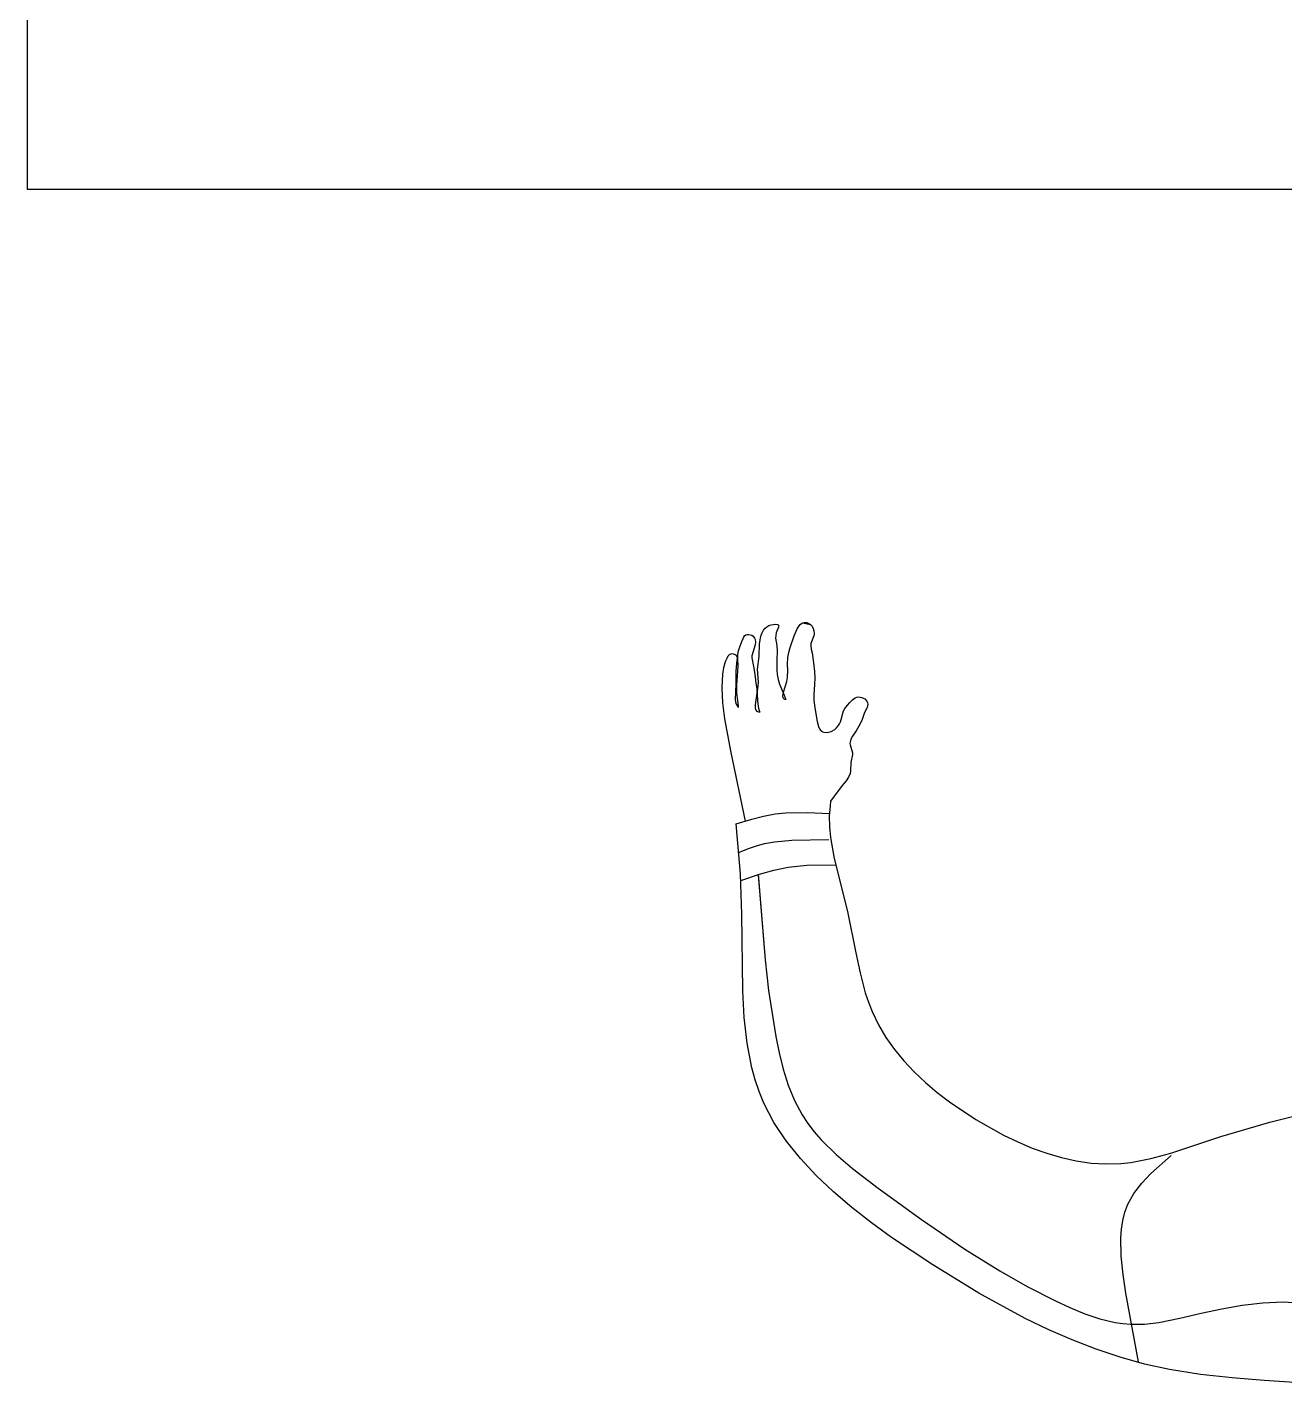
# Model space of a CAD drawing. Header units: metres. Extents: x 151 to 270, y 180 to 223.
# Drawn here: x 170.54 to 171.191, y 203.485 to 204.188 of the extents above; entities that cross this region are included whole.
import ezdxf

# ---------------------------------------------------------------- set-up
doc = ezdxf.new("R2010")
doc.units = ezdxf.units.M
doc.layers.add('1-AREA DE PRODUCCION', color=7, linetype='Continuous')

msp = doc.modelspace()

# ---------------------------------------------------------------- linework, layer by layer
at = {"layer": '1-AREA DE PRODUCCION', "color": 0}
for p, q in [((170.54007, 206.60371), (170.54007, 204.10371)), ((170.54007, 204.10371), (172.14007, 204.10371))]:
    msp.add_line(p, q, dxfattribs=at)
at = {"layer": '1-AREA DE PRODUCCION', "color": 0, "lineweight": -2}
for p, q in [((170.92197, 203.87646), (170.92279, 203.87717)), ((170.92197, 203.87646), (170.92279, 203.87717)), ((170.92279, 203.87717), (170.92383, 203.87777)), ((170.92279, 203.87717), (170.92383, 203.87777)), ((170.92383, 203.87777), (170.925, 203.87817)), ((170.92383, 203.87777), (170.925, 203.87817)), ((170.925, 203.87817), (170.92623, 203.87843)), ((170.925, 203.87817), (170.92623, 203.87843)), ((170.92623, 203.87843), (170.92739, 203.87847)), ((170.92623, 203.87843), (170.92739, 203.87847)), ((170.92739, 203.87847), (170.92833, 203.8783)), ((170.92739, 203.87847), (170.92833, 203.8783)), ((170.92885, 203.87697), (170.92766, 203.87409)), ((170.92885, 203.87697), (170.92766, 203.87409)), ((170.92833, 203.8783), (170.92864, 203.87811)), ((170.92833, 203.8783), (170.92864, 203.87811)), ((170.92864, 203.87811), (170.92876, 203.87799)), ((170.92864, 203.87811), (170.92876, 203.87799)), ((170.92876, 203.87799), (170.92885, 203.87786)), ((170.92876, 203.87799), (170.92885, 203.87786)), ((170.92885, 203.87786), (170.92892, 203.8776)), ((170.92885, 203.87786), (170.92892, 203.8776)), ((170.92892, 203.8776), (170.92885, 203.87697)), ((170.92892, 203.8776), (170.92885, 203.87697)), ((170.9385, 203.87613), (170.93947, 203.87773)), ((170.9385, 203.87613), (170.93947, 203.87773)), ((170.93947, 203.87773), (170.94004, 203.87839)), ((170.93947, 203.87773), (170.94004, 203.87839)), ((170.94004, 203.87839), (170.94066, 203.87891)), ((170.94004, 203.87839), (170.94066, 203.87891)), ((170.94066, 203.87891), (170.94135, 203.87928)), ((170.94066, 203.87891), (170.94135, 203.87928)), ((170.94132, 203.87929), (170.94541, 203.87836)), ((170.94132, 203.87929), (170.94541, 203.87836)), ((170.94135, 203.87928), (170.94212, 203.87946)), ((170.94135, 203.87928), (170.94212, 203.87946)), ((170.94212, 203.87946), (170.94279, 203.87946)), ((170.94212, 203.87946), (170.94279, 203.87946)), ((170.94279, 203.87946), (170.94347, 203.87935)), ((170.94279, 203.87946), (170.94347, 203.87935)), ((170.94347, 203.87935), (170.94416, 203.87912)), ((170.94347, 203.87935), (170.94416, 203.87912)), ((170.94416, 203.87912), (170.94481, 203.87878)), ((170.94416, 203.87912), (170.94481, 203.87878)), ((170.94481, 203.87878), (170.9454, 203.87836)), ((170.94481, 203.87878), (170.9454, 203.87836)), ((170.9454, 203.87836), (170.94625, 203.87741)), ((170.9454, 203.87836), (170.94625, 203.87741)), ((170.94625, 203.87741), (170.94683, 203.87626)), ((170.94625, 203.87741), (170.94683, 203.87626)), ((170.90865, 203.86625), (170.90992, 203.86953)), ((170.90865, 203.86625), (170.90992, 203.86953)), ((170.90992, 203.86953), (170.91051, 203.87115)), ((170.90992, 203.86953), (170.91051, 203.87115)), ((170.91051, 203.87115), (170.91085, 203.87189)), ((170.91051, 203.87115), (170.91085, 203.87189)), ((170.91085, 203.87189), (170.9113, 203.8725)), ((170.91085, 203.87189), (170.9113, 203.8725)), ((170.9113, 203.8725), (170.91187, 203.87295)), ((170.9113, 203.8725), (170.91187, 203.87295)), ((170.91187, 203.87295), (170.91257, 203.87318)), ((170.91187, 203.87295), (170.91257, 203.87318)), ((170.91257, 203.87318), (170.91336, 203.87321)), ((170.91257, 203.87318), (170.91336, 203.87321)), ((170.91336, 203.87321), (170.91418, 203.87306)), ((170.91336, 203.87321), (170.91418, 203.87306)), ((170.91418, 203.87306), (170.91496, 203.87275)), ((170.91418, 203.87306), (170.91496, 203.87275)), ((170.91496, 203.87275), (170.91565, 203.8723)), ((170.91496, 203.87275), (170.91565, 203.8723)), ((170.91565, 203.8723), (170.91613, 203.87179)), ((170.91565, 203.8723), (170.91613, 203.87179)), ((170.91613, 203.87179), (170.91649, 203.87121)), ((170.91613, 203.87179), (170.91649, 203.87121)), ((170.91649, 203.87121), (170.91675, 203.87057)), ((170.91649, 203.87121), (170.91675, 203.87057)), ((170.91675, 203.87057), (170.91696, 203.86921)), ((170.91675, 203.87057), (170.91696, 203.86921)), ((170.91898, 203.8684), (170.91945, 203.87133)), ((170.91898, 203.8684), (170.91945, 203.87133)), ((170.91945, 203.87133), (170.91987, 203.87275)), ((170.91945, 203.87133), (170.91987, 203.87275)), ((170.91987, 203.87275), (170.92042, 203.87409)), ((170.91987, 203.87275), (170.92042, 203.87409)), ((170.92042, 203.87409), (170.92111, 203.87534)), ((170.92042, 203.87409), (170.92111, 203.87534)), ((170.92111, 203.87534), (170.92197, 203.87646)), ((170.92111, 203.87534), (170.92197, 203.87646)), ((170.92736, 203.87267), (170.92735, 203.87134)), ((170.92736, 203.87267), (170.92735, 203.87134)), ((170.92735, 203.87134), (170.92803, 203.86748)), ((170.92735, 203.87134), (170.92803, 203.86748)), ((170.92766, 203.87409), (170.92736, 203.87267)), ((170.92766, 203.87409), (170.92736, 203.87267)), ((170.93482, 203.86644), (170.93697, 203.87245)), ((170.93482, 203.86644), (170.93697, 203.87245)), ((170.93697, 203.87245), (170.9385, 203.87613)), ((170.93697, 203.87245), (170.9385, 203.87613)), ((170.94702, 203.87241), (170.94558, 203.86843)), ((170.94702, 203.87241), (170.94558, 203.86843)), ((170.94683, 203.87626), (170.94715, 203.875)), ((170.94683, 203.87626), (170.94715, 203.875)), ((170.94721, 203.8737), (170.94702, 203.87241)), ((170.94721, 203.8737), (170.94702, 203.87241)), ((170.94715, 203.875), (170.94721, 203.8737)), ((170.94715, 203.875), (170.94721, 203.8737)), ((170.90286, 203.86212), (170.90347, 203.86283)), ((170.90286, 203.86212), (170.90347, 203.86283)), ((170.90347, 203.86283), (170.90384, 203.86308)), ((170.90347, 203.86283), (170.90384, 203.86308)), ((170.90384, 203.86308), (170.90426, 203.86323)), ((170.90384, 203.86308), (170.90426, 203.86323)), ((170.90426, 203.86323), (170.90479, 203.86328)), ((170.90426, 203.86323), (170.90479, 203.86328)), ((170.90479, 203.86328), (170.90534, 203.8632)), ((170.90479, 203.86328), (170.90534, 203.8632)), ((170.90534, 203.8632), (170.90588, 203.86303)), ((170.90534, 203.8632), (170.90588, 203.86303)), ((170.90588, 203.86303), (170.90638, 203.86276)), ((170.90588, 203.86303), (170.90638, 203.86276)), ((170.90638, 203.86276), (170.90679, 203.86242)), ((170.90638, 203.86276), (170.90679, 203.86242)), ((170.90777, 203.86237), (170.90801, 203.86416)), ((170.90777, 203.86237), (170.90801, 203.86416)), ((170.90801, 203.86416), (170.90865, 203.86625)), ((170.90801, 203.86416), (170.90865, 203.86625)), ((170.91681, 203.86775), (170.91507, 203.86213)), ((170.91681, 203.86775), (170.91507, 203.86213)), ((170.91696, 203.86921), (170.91681, 203.86775)), ((170.91696, 203.86921), (170.91681, 203.86775)), ((170.91885, 203.86177), (170.91898, 203.8684)), ((170.91885, 203.86177), (170.91898, 203.8684)), ((170.92818, 203.86458), (170.92791, 203.86013)), ((170.92818, 203.86458), (170.92791, 203.86013)), ((170.92803, 203.86748), (170.92818, 203.86458)), ((170.92803, 203.86748), (170.92818, 203.86458)), ((170.93371, 203.86121), (170.93417, 203.86387)), ((170.93371, 203.86121), (170.93417, 203.86387)), ((170.93417, 203.86387), (170.93482, 203.86644)), ((170.93417, 203.86387), (170.93482, 203.86644)), ((170.94558, 203.86843), (170.94551, 203.86753)), ((170.94558, 203.86843), (170.94551, 203.86753)), ((170.94551, 203.86753), (170.94573, 203.86566)), ((170.94551, 203.86753), (170.94573, 203.86566)), ((170.94573, 203.86566), (170.94616, 203.86376)), ((170.94573, 203.86566), (170.94616, 203.86376)), ((170.94616, 203.86376), (170.947, 203.85845)), ((170.94616, 203.86376), (170.947, 203.85845)), ((170.90006, 203.8527), (170.90062, 203.85606)), ((170.90006, 203.8527), (170.90062, 203.85606)), ((170.90062, 203.85606), (170.90142, 203.85927)), ((170.90062, 203.85606), (170.90142, 203.85927)), ((170.90142, 203.85927), (170.90236, 203.86121)), ((170.90142, 203.85927), (170.90236, 203.86121)), ((170.90236, 203.86121), (170.90286, 203.86212)), ((170.90236, 203.86121), (170.90286, 203.86212)), ((170.90711, 203.85839), (170.90669, 203.85399)), ((170.90711, 203.85839), (170.90669, 203.85399)), ((170.90679, 203.86242), (170.90719, 203.86176)), ((170.90679, 203.86242), (170.90719, 203.86176)), ((170.90731, 203.85971), (170.90711, 203.85839)), ((170.90731, 203.85971), (170.90711, 203.85839)), ((170.90719, 203.86176), (170.90736, 203.861)), ((170.90719, 203.86176), (170.90736, 203.861)), ((170.90736, 203.861), (170.90731, 203.85971)), ((170.90736, 203.861), (170.90731, 203.85971)), ((170.90732, 203.84687), (170.90789, 203.85667)), ((170.90732, 203.84687), (170.90789, 203.85667)), ((170.90775, 203.86053), (170.90777, 203.86237)), ((170.90775, 203.86053), (170.90777, 203.86237)), ((170.90789, 203.85667), (170.90775, 203.86053)), ((170.90789, 203.85667), (170.90775, 203.86053)), ((170.91507, 203.86213), (170.91505, 203.86104)), ((170.91507, 203.86213), (170.91505, 203.86104)), ((170.91505, 203.86104), (170.91593, 203.8566)), ((170.91505, 203.86104), (170.91593, 203.8566)), ((170.91593, 203.8566), (170.9165, 203.85257)), ((170.91593, 203.8566), (170.9165, 203.85257)), ((170.91796, 203.85527), (170.91885, 203.86177)), ((170.91796, 203.85527), (170.91885, 203.86177)), ((170.92791, 203.86013), (170.92789, 203.85495)), ((170.92791, 203.86013), (170.92789, 203.85495)), ((170.93347, 203.85777), (170.93371, 203.86121)), ((170.93347, 203.85777), (170.93371, 203.86121)), ((170.93362, 203.85453), (170.93347, 203.85777)), ((170.93362, 203.85453), (170.93347, 203.85777)), ((170.947, 203.85845), (170.94743, 203.85403)), ((170.947, 203.85845), (170.94743, 203.85403)), ((170.89964, 203.84552), (170.90006, 203.8527)), ((170.89964, 203.84552), (170.90006, 203.8527)), ((170.90679, 203.84845), (170.90664, 203.84268)), ((170.90679, 203.84845), (170.90664, 203.84268)), ((170.90669, 203.85399), (170.90679, 203.84845)), ((170.90669, 203.85399), (170.90679, 203.84845)), ((170.9165, 203.85257), (170.91708, 203.84791)), ((170.9165, 203.85257), (170.91708, 203.84791)), ((170.91843, 203.84845), (170.91796, 203.85527)), ((170.91843, 203.84845), (170.91796, 203.85527)), ((170.91837, 203.84642), (170.91843, 203.84845)), ((170.91837, 203.84642), (170.91843, 203.84845)), ((170.92789, 203.85495), (170.92816, 203.8524)), ((170.92789, 203.85495), (170.92816, 203.8524)), ((170.92816, 203.8524), (170.92864, 203.8499)), ((170.92816, 203.8524), (170.92864, 203.8499)), ((170.92864, 203.8499), (170.92939, 203.84747)), ((170.92864, 203.8499), (170.92939, 203.84747)), ((170.93145, 203.84331), (170.93312, 203.84891)), ((170.93145, 203.84331), (170.93312, 203.84891)), ((170.93312, 203.84891), (170.93352, 203.851)), ((170.93312, 203.84891), (170.93352, 203.851)), ((170.93352, 203.851), (170.93362, 203.85453)), ((170.93352, 203.851), (170.93362, 203.85453)), ((170.94743, 203.85403), (170.94757, 203.8507)), ((170.94743, 203.85403), (170.94757, 203.8507)), ((170.94757, 203.8507), (170.94747, 203.84736)), ((170.94757, 203.8507), (170.94747, 203.84736)), ((170.9, 203.83779), (170.89964, 203.84552)), ((170.9, 203.83779), (170.89964, 203.84552)), ((170.90664, 203.84268), (170.9064, 203.84056)), ((170.90664, 203.84268), (170.9064, 203.84056)), ((170.90723, 203.84277), (170.90732, 203.84687)), ((170.90723, 203.84277), (170.90732, 203.84687)), ((170.90771, 203.8391), (170.90723, 203.84277)), ((170.90771, 203.8391), (170.90723, 203.84277)), ((170.91687, 203.8368), (170.91837, 203.84642)), ((170.91687, 203.8368), (170.91837, 203.84642)), ((170.91708, 203.84791), (170.91764, 203.84504)), ((170.91708, 203.84791), (170.91764, 203.84504)), ((170.91764, 203.84504), (170.91803, 203.83893)), ((170.91764, 203.84504), (170.91803, 203.83893)), ((170.92939, 203.84747), (170.93148, 203.84262)), ((170.92939, 203.84747), (170.93148, 203.84262)), ((170.93113, 203.84123), (170.93145, 203.84331)), ((170.93113, 203.84123), (170.93145, 203.84331)), ((170.93148, 203.84262), (170.9326, 203.83956)), ((170.93148, 203.84262), (170.9326, 203.83956)), ((170.94747, 203.84736), (170.94705, 203.84202)), ((170.94747, 203.84736), (170.94705, 203.84202)), ((170.94705, 203.84202), (170.94718, 203.83927)), ((170.94705, 203.84202), (170.94718, 203.83927)), ((170.90101, 203.8296), (170.9, 203.83779)), ((170.90101, 203.8296), (170.9, 203.83779)), ((170.9064, 203.84056), (170.90639, 203.83948)), ((170.9064, 203.84056), (170.90639, 203.83948)), ((170.90639, 203.83948), (170.90656, 203.83835)), ((170.90639, 203.83948), (170.90656, 203.83835)), ((170.90656, 203.83835), (170.90699, 203.83713)), ((170.90656, 203.83835), (170.90699, 203.83713)), ((170.90699, 203.83713), (170.90753, 203.83613)), ((170.90699, 203.83713), (170.90753, 203.83613)), ((170.90753, 203.83613), (170.90802, 203.83557)), ((170.90753, 203.83613), (170.90802, 203.83557)), ((170.90819, 203.83615), (170.90771, 203.8391)), ((170.90819, 203.83615), (170.90771, 203.8391)), ((170.90802, 203.83557), (170.90805, 203.83555)), ((170.90802, 203.83557), (170.90805, 203.83555)), ((170.90805, 203.83555), (170.90808, 203.83555)), ((170.90805, 203.83555), (170.90808, 203.83555)), ((170.90808, 203.83555), (170.9081, 203.83556)), ((170.90808, 203.83555), (170.9081, 203.83556)), ((170.9081, 203.83556), (170.90812, 203.83557)), ((170.9081, 203.83556), (170.90812, 203.83557)), ((170.90812, 203.83557), (170.90814, 203.8356)), ((170.90812, 203.83557), (170.90814, 203.8356)), ((170.90814, 203.8356), (170.90817, 203.83565)), ((170.90814, 203.8356), (170.90817, 203.83565)), ((170.90817, 203.83565), (170.90819, 203.83615)), ((170.90817, 203.83565), (170.90819, 203.83615)), ((170.91688, 203.83538), (170.91687, 203.8368)), ((170.91688, 203.83538), (170.91687, 203.8368)), ((170.91713, 203.83423), (170.91688, 203.83538)), ((170.91713, 203.83423), (170.91688, 203.83538)), ((170.91803, 203.83893), (170.91835, 203.83589)), ((170.91803, 203.83893), (170.91835, 203.83589)), ((170.91835, 203.83589), (170.9187, 203.83439)), ((170.91835, 203.83589), (170.9187, 203.83439)), ((170.9187, 203.83439), (170.91924, 203.83292)), ((170.9187, 203.83439), (170.91924, 203.83292)), ((170.93123, 203.84045), (170.93113, 203.84123)), ((170.93123, 203.84045), (170.93113, 203.84123)), ((170.93137, 203.84014), (170.93123, 203.84045)), ((170.93137, 203.84014), (170.93123, 203.84045)), ((170.93156, 203.83989), (170.93137, 203.84014)), ((170.93156, 203.83989), (170.93137, 203.84014)), ((170.93183, 203.8397), (170.93156, 203.83989)), ((170.93183, 203.8397), (170.93156, 203.83989)), ((170.93218, 203.83959), (170.93183, 203.8397)), ((170.93218, 203.83959), (170.93183, 203.8397)), ((170.9326, 203.83956), (170.93218, 203.83959)), ((170.9326, 203.83956), (170.93218, 203.83959)), ((170.94718, 203.83927), (170.94769, 203.83519)), ((170.94718, 203.83927), (170.94769, 203.83519)), ((170.94769, 203.83519), (170.94881, 203.82809)), ((170.94769, 203.83519), (170.94881, 203.82809)), ((170.9625, 203.83366), (170.96317, 203.83488)), ((170.9625, 203.83366), (170.96317, 203.83488)), ((170.96317, 203.83488), (170.96446, 203.83657)), ((170.96317, 203.83488), (170.96446, 203.83657)), ((170.96446, 203.83657), (170.96569, 203.83797)), ((170.96446, 203.83657), (170.96569, 203.83797)), ((170.96569, 203.83797), (170.96703, 203.83931)), ((170.96569, 203.83797), (170.96703, 203.83931)), ((170.96703, 203.83931), (170.96776, 203.8399)), ((170.96703, 203.83931), (170.96776, 203.8399)), ((170.96776, 203.8399), (170.96855, 203.84038)), ((170.96776, 203.8399), (170.96855, 203.84038)), ((170.96855, 203.84038), (170.96941, 203.8407)), ((170.96855, 203.84038), (170.96941, 203.8407)), ((170.96941, 203.8407), (170.97022, 203.84083)), ((170.96941, 203.8407), (170.97022, 203.84083)), ((170.97022, 203.84083), (170.97107, 203.84081)), ((170.97022, 203.84083), (170.97107, 203.84081)), ((170.97107, 203.84081), (170.97191, 203.84063)), ((170.97107, 203.84081), (170.97191, 203.84063)), ((170.97191, 203.84063), (170.97271, 203.8403)), ((170.97191, 203.84063), (170.97271, 203.8403)), ((170.97271, 203.8403), (170.97344, 203.83984)), ((170.97271, 203.8403), (170.97344, 203.83984)), ((170.97466, 203.83542), (170.9733, 203.83277)), ((170.97466, 203.83542), (170.9733, 203.83277)), ((170.97344, 203.83984), (170.97432, 203.8389)), ((170.97344, 203.83984), (170.97432, 203.8389)), ((170.97432, 203.8389), (170.97465, 203.83836)), ((170.97432, 203.8389), (170.97465, 203.83836)), ((170.97465, 203.83836), (170.97487, 203.83778)), ((170.97465, 203.83836), (170.97487, 203.83778)), ((170.97493, 203.8363), (170.97466, 203.83542)), ((170.97493, 203.8363), (170.97466, 203.83542)), ((170.97487, 203.83778), (170.97498, 203.83719)), ((170.97487, 203.83778), (170.97498, 203.83719)), ((170.97498, 203.83719), (170.97493, 203.8363)), ((170.97498, 203.83719), (170.97493, 203.8363)), ((170.90435, 203.81212), (170.90101, 203.8296)), ((170.90435, 203.81212), (170.90101, 203.8296)), ((170.91737, 203.83377), (170.91713, 203.83423)), ((170.91737, 203.83377), (170.91713, 203.83423)), ((170.91769, 203.8334), (170.91737, 203.83377)), ((170.91769, 203.8334), (170.91737, 203.83377)), ((170.91811, 203.83314), (170.91769, 203.8334)), ((170.91811, 203.83314), (170.91769, 203.8334)), ((170.91862, 203.83297), (170.91811, 203.83314)), ((170.91862, 203.83297), (170.91811, 203.83314)), ((170.91924, 203.83292), (170.91862, 203.83297)), ((170.91924, 203.83292), (170.91862, 203.83297)), ((170.94881, 203.82809), (170.94956, 203.82556)), ((170.94881, 203.82809), (170.94956, 203.82556)), ((170.9604, 203.82691), (170.96093, 203.82801)), ((170.9604, 203.82691), (170.96093, 203.82801)), ((170.96093, 203.82801), (170.96133, 203.82918)), ((170.96093, 203.82801), (170.96133, 203.82918)), ((170.96133, 203.82918), (170.9625, 203.83366)), ((170.96133, 203.82918), (170.9625, 203.83366)), ((170.97187, 203.82871), (170.97043, 203.82581)), ((170.97187, 203.82871), (170.97043, 203.82581)), ((170.9733, 203.83277), (170.97187, 203.82871)), ((170.9733, 203.83277), (170.97187, 203.82871)), ((170.94956, 203.82556), (170.9501, 203.82442)), ((170.94956, 203.82556), (170.9501, 203.82442)), ((170.9501, 203.82442), (170.95079, 203.82348)), ((170.9501, 203.82442), (170.95079, 203.82348)), ((170.95079, 203.82348), (170.9512, 203.8231)), ((170.95079, 203.82348), (170.9512, 203.8231)), ((170.9512, 203.8231), (170.95166, 203.82281)), ((170.9512, 203.8231), (170.95166, 203.82281)), ((170.95166, 203.82281), (170.9522, 203.8226)), ((170.95166, 203.82281), (170.9522, 203.8226)), ((170.9522, 203.8226), (170.95341, 203.82244)), ((170.9522, 203.8226), (170.95341, 203.82244)), ((170.95341, 203.82244), (170.95472, 203.82261)), ((170.95341, 203.82244), (170.95472, 203.82261)), ((170.95472, 203.82261), (170.95606, 203.82304)), ((170.95472, 203.82261), (170.95606, 203.82304)), ((170.95606, 203.82304), (170.95791, 203.82408)), ((170.95606, 203.82304), (170.95791, 203.82408)), ((170.95791, 203.82408), (170.9589, 203.82492)), ((170.95791, 203.82408), (170.9589, 203.82492)), ((170.9589, 203.82492), (170.95973, 203.82587)), ((170.9589, 203.82492), (170.95973, 203.82587)), ((170.95973, 203.82587), (170.9604, 203.82691)), ((170.95973, 203.82587), (170.9604, 203.82691)), ((170.96709, 203.82048), (170.96632, 203.819)), ((170.96709, 203.82048), (170.96632, 203.819)), ((170.96896, 203.82333), (170.96709, 203.82048)), ((170.96896, 203.82333), (170.96709, 203.82048)), ((170.97043, 203.82581), (170.96896, 203.82333)), ((170.97043, 203.82581), (170.96896, 203.82333)), ((170.96585, 203.8175), (170.96577, 203.81676)), ((170.96585, 203.8175), (170.96577, 203.81676)), ((170.96577, 203.81676), (170.96583, 203.81601)), ((170.96577, 203.81676), (170.96583, 203.81601)), ((170.96583, 203.81601), (170.96715, 203.812)), ((170.96583, 203.81601), (170.96715, 203.812)), ((170.96632, 203.819), (170.96585, 203.8175)), ((170.96632, 203.819), (170.96585, 203.8175)), ((170.91175, 203.7766), (170.90435, 203.81212)), ((170.96624, 203.80687), (170.96607, 203.80248)), ((170.96624, 203.80687), (170.96607, 203.80248)), ((170.96718, 203.81099), (170.96624, 203.80687)), ((170.96718, 203.81099), (170.96624, 203.80687)), ((170.96715, 203.812), (170.96718, 203.81099)), ((170.96512, 203.79928), (170.96388, 203.79749)), ((170.96512, 203.79928), (170.96388, 203.79749)), ((170.96584, 203.80115), (170.96512, 203.79928)), ((170.96584, 203.80115), (170.96512, 203.79928)), ((170.96607, 203.80248), (170.96584, 203.80115)), ((170.96607, 203.80248), (170.96584, 203.80115)), ((170.96168, 203.79505), (170.95579, 203.78693)), ((170.96388, 203.79749), (170.96168, 203.79505)), ((170.95579, 203.78695), (170.95547, 203.78458)), ((170.95579, 203.78695), (170.95547, 203.78458)), ((170.91495, 203.77758), (170.921, 203.77918)), ((170.91495, 203.77758), (170.921, 203.77918)), ((170.921, 203.77918), (170.9271, 203.78036)), ((170.921, 203.77918), (170.9271, 203.78036)), ((170.9271, 203.78036), (170.93263, 203.78095)), ((170.9271, 203.78036), (170.93263, 203.78095)), ((170.93263, 203.78095), (170.94383, 203.78108)), ((170.93263, 203.78095), (170.94383, 203.78108)), ((170.94383, 203.78108), (170.95513, 203.78051)), ((170.94383, 203.78108), (170.95513, 203.78051)), ((170.95547, 203.78458), (170.9551, 203.77908)), ((170.95547, 203.78458), (170.9551, 203.77908)), ((170.9551, 203.77908), (170.9552, 203.7736)), ((170.9551, 203.77908), (170.9552, 203.7736)), ((170.90693, 203.77511), (170.91495, 203.77758)), ((170.90693, 203.77511), (170.91495, 203.77758)), ((170.90909, 203.74918), (170.90693, 203.77511)), ((170.9552, 203.7736), (170.95571, 203.76814)), ((170.9552, 203.7736), (170.95571, 203.76814)), ((170.91746, 203.76388), (170.92161, 203.76497)), ((170.91746, 203.76388), (170.92161, 203.76497)), ((170.92161, 203.76497), (170.9268, 203.76585)), ((170.92161, 203.76497), (170.9268, 203.76585)), ((170.9268, 203.76585), (170.93567, 203.76665)), ((170.9268, 203.76585), (170.93567, 203.76665)), ((170.93567, 203.76665), (170.95481, 203.76709)), ((170.93567, 203.76665), (170.95481, 203.76709)), ((170.95571, 203.76814), (170.95764, 203.75723)), ((170.95571, 203.76814), (170.95764, 203.75723)), ((170.90816, 203.76033), (170.9139, 203.76262)), ((170.9139, 203.76262), (170.91746, 203.76388)), ((170.9139, 203.76262), (170.91746, 203.76388)), ((170.95764, 203.75723), (170.96459, 203.7298)), ((170.95764, 203.75723), (170.96459, 203.7298)), ((170.91901, 203.74911), (170.92635, 203.75123)), ((170.91901, 203.74911), (170.92635, 203.75123)), ((170.92635, 203.75123), (170.9338, 203.75279)), ((170.92635, 203.75123), (170.9338, 203.75279)), ((170.9338, 203.75279), (170.94355, 203.75375)), ((170.9338, 203.75279), (170.94355, 203.75375)), ((170.94355, 203.75375), (170.95838, 203.75399)), ((170.94355, 203.75375), (170.95838, 203.75399)), ((170.90981, 203.72843), (170.90909, 203.74918)), ((170.90981, 203.72843), (170.90909, 203.74918)), ((170.90929, 203.74578), (170.91901, 203.74911)), ((170.90929, 203.74578), (170.91901, 203.74911)), ((170.91823, 203.74916), (170.92185, 203.70472)), ((170.91825, 203.74885), (170.92185, 203.70472)), ((170.96459, 203.7298), (170.96885, 203.70849)), ((170.96459, 203.7298), (170.96885, 203.70849)), ((170.91032, 203.68873), (170.90981, 203.72843)), ((170.91032, 203.68873), (170.90981, 203.72843)), ((170.96885, 203.70849), (170.97101, 203.69799)), ((170.96885, 203.70849), (170.97101, 203.69799)), ((170.92185, 203.70472), (170.92363, 203.6889)), ((170.92185, 203.70472), (170.92363, 203.6889)), ((170.97101, 203.69799), (170.97368, 203.68777)), ((170.97101, 203.69799), (170.97368, 203.68777)), ((170.91107, 203.67501), (170.91032, 203.68873)), ((170.91107, 203.67501), (170.91032, 203.68873)), ((170.92363, 203.6889), (170.92737, 203.66513)), ((170.92363, 203.6889), (170.92737, 203.66513)), ((170.97368, 203.68777), (170.97531, 203.68282)), ((170.97368, 203.68777), (170.97531, 203.68282)), ((170.97531, 203.68282), (170.97721, 203.67797)), ((170.97531, 203.68282), (170.97721, 203.67797)), ((170.91256, 203.66172), (170.91107, 203.67501)), ((170.91256, 203.66172), (170.91107, 203.67501)), ((170.97721, 203.67797), (170.98048, 203.67118)), ((170.97721, 203.67797), (170.98048, 203.67118)), ((170.98048, 203.67118), (170.98436, 203.66467)), ((170.98048, 203.67118), (170.98436, 203.66467)), ((170.91506, 203.6489), (170.91256, 203.66172)), ((170.91506, 203.6489), (170.91256, 203.66172)), ((170.92737, 203.66513), (170.92914, 203.65662)), ((170.92737, 203.66513), (170.92914, 203.65662)), ((170.98436, 203.66467), (170.98878, 203.65844)), ((170.98436, 203.66467), (170.98878, 203.65844)), ((170.92914, 203.65662), (170.93127, 203.64819)), ((170.92914, 203.65662), (170.93127, 203.64819)), ((170.98878, 203.65844), (170.99371, 203.65249)), ((170.98878, 203.65844), (170.99371, 203.65249)), ((170.99371, 203.65249), (170.99907, 203.6468)), ((170.99371, 203.65249), (170.99907, 203.6468)), ((170.91677, 203.64268), (170.91506, 203.6489)), ((170.91677, 203.64268), (170.91506, 203.6489)), ((170.93127, 203.64819), (170.93389, 203.63996)), ((170.93127, 203.64819), (170.93389, 203.63996)), ((170.99907, 203.6468), (171.00483, 203.64137)), ((170.99907, 203.6468), (171.00483, 203.64137)), ((170.91884, 203.63658), (170.91677, 203.64268)), ((170.91884, 203.63658), (170.91677, 203.64268)), ((170.93389, 203.63996), (170.93712, 203.63206)), ((170.93389, 203.63996), (170.93712, 203.63206)), ((171.00483, 203.64137), (171.01095, 203.6362)), ((171.00483, 203.64137), (171.01095, 203.6362)), ((170.92129, 203.63062), (170.91884, 203.63658)), ((170.92129, 203.63062), (170.91884, 203.63658)), ((170.92374, 203.6256), (170.92129, 203.63062)), ((170.92374, 203.6256), (170.92129, 203.63062)), ((170.93712, 203.63206), (170.94109, 203.62458)), ((170.93712, 203.63206), (170.94109, 203.62458)), ((171.01095, 203.6362), (171.01737, 203.6313)), ((171.01095, 203.6362), (171.01737, 203.6313)), ((171.01737, 203.6313), (171.0309, 203.62223)), ((171.01737, 203.6313), (171.0309, 203.62223)), ((170.92648, 203.62068), (170.92374, 203.6256)), ((170.92648, 203.62068), (170.92374, 203.6256)), ((170.94109, 203.62458), (170.94405, 203.62009)), ((170.94109, 203.62458), (170.94405, 203.62009)), ((171.18298, 203.62084), (171.22102, 203.63036)), ((171.18298, 203.62084), (171.22102, 203.63036)), ((170.9328, 203.61113), (170.92648, 203.62068)), ((170.9328, 203.61113), (170.92648, 203.62068)), ((170.94405, 203.62009), (170.94731, 203.61581)), ((170.94405, 203.62009), (170.94731, 203.61581)), ((171.0309, 203.62223), (171.04527, 203.61411)), ((171.0309, 203.62223), (171.04527, 203.61411)), ((171.15768, 203.61341), (171.18298, 203.62084)), ((171.15768, 203.61341), (171.18298, 203.62084)), ((170.94012, 203.60195), (170.9328, 203.61113)), ((170.94012, 203.60195), (170.9328, 203.61113)), ((170.94731, 203.61581), (170.95086, 203.61172)), ((170.94731, 203.61581), (170.95086, 203.61172)), ((170.95086, 203.61172), (170.95863, 203.60401)), ((170.95086, 203.61172), (170.95863, 203.60401)), ((171.04527, 203.61411), (171.05265, 203.61055)), ((171.04527, 203.61411), (171.05265, 203.61055)), ((171.05265, 203.61055), (171.06011, 203.60738)), ((171.05265, 203.61055), (171.06011, 203.60738)), ((171.13187, 203.60478), (171.15768, 203.61341)), ((171.13187, 203.60478), (171.15768, 203.61341)), ((170.95863, 203.60401), (170.96708, 203.59682)), ((170.95863, 203.60401), (170.96708, 203.59682)), ((171.06011, 203.60738), (171.06766, 203.60466)), ((171.06011, 203.60738), (171.06766, 203.60466)), ((171.06766, 203.60466), (171.07527, 203.60242)), ((171.06766, 203.60466), (171.07527, 203.60242)), ((171.12151, 203.59414), (171.13201, 203.60359)), ((171.12151, 203.59414), (171.13201, 203.60359)), ((171.12152, 203.60193), (171.13187, 203.60478)), ((171.12152, 203.60193), (171.13187, 203.60478)), ((170.94831, 203.59314), (170.94012, 203.60195)), ((170.94831, 203.59314), (170.94012, 203.60195)), ((170.96708, 203.59682), (170.98037, 203.58666)), ((170.96708, 203.59682), (170.98037, 203.58666)), ((171.07527, 203.60242), (171.08291, 203.60073)), ((171.07527, 203.60242), (171.08291, 203.60073)), ((171.08291, 203.60073), (171.09058, 203.59963)), ((171.08291, 203.60073), (171.09058, 203.59963)), ((171.09058, 203.59963), (171.09825, 203.59916)), ((171.09058, 203.59963), (171.09825, 203.59916)), ((171.09825, 203.59916), (171.10591, 203.59939)), ((171.09825, 203.59916), (171.10591, 203.59939)), ((171.10591, 203.59939), (171.11112, 203.59995)), ((171.10591, 203.59939), (171.11112, 203.59995)), ((171.11112, 203.59995), (171.12152, 203.60193)), ((171.11112, 203.59995), (171.12152, 203.60193)), ((170.95725, 203.58467), (170.94831, 203.59314)), ((170.95725, 203.58467), (170.94831, 203.59314)), ((171.11276, 203.58392), (171.1168, 203.58917)), ((171.11276, 203.58392), (171.1168, 203.58917)), ((171.1168, 203.58917), (171.12151, 203.59414)), ((171.1168, 203.58917), (171.12151, 203.59414)), ((170.96681, 203.57653), (170.95725, 203.58467)), ((170.96681, 203.57653), (170.95725, 203.58467)), ((170.98037, 203.58666), (171.00273, 203.57042)), ((170.98037, 203.58666), (171.00273, 203.57042)), ((171.11105, 203.58116), (171.11276, 203.58392)), ((171.11105, 203.58116), (171.11276, 203.58392)), ((170.97686, 203.56869), (170.96681, 203.57653)), ((170.97686, 203.56869), (170.96681, 203.57653)), ((171.10803, 203.57419), (171.10959, 203.57829)), ((171.10803, 203.57419), (171.10959, 203.57829)), ((171.10959, 203.57829), (171.11105, 203.58116)), ((171.10959, 203.57829), (171.11105, 203.58116)), ((170.98728, 203.56115), (170.97686, 203.56869)), ((170.98728, 203.56115), (170.97686, 203.56869)), ((171.00273, 203.57042), (171.02526, 203.55509)), ((171.00273, 203.57042), (171.02526, 203.55509)), ((171.10622, 203.56548), (171.10692, 203.56992)), ((171.10622, 203.56548), (171.10692, 203.56992)), ((171.10692, 203.56992), (171.10803, 203.57419)), ((171.10692, 203.56992), (171.10803, 203.57419)), ((171.00871, 203.54687), (170.98728, 203.56115)), ((171.00871, 203.54687), (170.98728, 203.56115)), ((171.10588, 203.56091), (171.10622, 203.56548)), ((171.10588, 203.56091), (171.10622, 203.56548)), ((171.10608, 203.55149), (171.10588, 203.56091)), ((171.10608, 203.55149), (171.10588, 203.56091)), ((171.02526, 203.55509), (171.04343, 203.54378)), ((171.02526, 203.55509), (171.04343, 203.54378)), ((171.03256, 203.53229), (171.00871, 203.54687)), ((171.03256, 203.53229), (171.00871, 203.54687)), ((171.10712, 203.54189), (171.10608, 203.55149)), ((171.10712, 203.54189), (171.10608, 203.55149)), ((171.04343, 203.54378), (171.0575, 203.5358)), ((171.04343, 203.54378), (171.0575, 203.5358)), ((171.10861, 203.53235), (171.10712, 203.54189)), ((171.10861, 203.53235), (171.10712, 203.54189)), ((171.05653, 203.51923), (171.03256, 203.53229)), ((171.05653, 203.51923), (171.03256, 203.53229)), ((171.0575, 203.5358), (171.07208, 203.52831)), ((171.0575, 203.5358), (171.07208, 203.52831)), ((171.11514, 203.49679), (171.10861, 203.53235)), ((171.11514, 203.49679), (171.10861, 203.53235)), ((171.07208, 203.52831), (171.07964, 203.52479)), ((171.07208, 203.52831), (171.07964, 203.52479)), ((171.15818, 203.52419), (171.16879, 203.52606)), ((171.15818, 203.52419), (171.16879, 203.52606)), ((171.16879, 203.52606), (171.1794, 203.5273)), ((171.16879, 203.52606), (171.1794, 203.5273)), ((171.1794, 203.5273), (171.18999, 203.52772)), ((171.1794, 203.5273), (171.18999, 203.52772)), ((171.18999, 203.52772), (171.20054, 203.52714)), ((171.18999, 203.52772), (171.20054, 203.52714)), ((171.06862, 203.51338), (171.05653, 203.51923)), ((171.06862, 203.51338), (171.05653, 203.51923)), ((171.07964, 203.52479), (171.08734, 203.5216)), ((171.07964, 203.52479), (171.08734, 203.5216)), ((171.08734, 203.5216), (171.09515, 203.51898)), ((171.08734, 203.5216), (171.09515, 203.51898)), ((171.09515, 203.51898), (171.10304, 203.5171)), ((171.09515, 203.51898), (171.10304, 203.5171)), ((171.12556, 203.51711), (171.13655, 203.51927)), ((171.12556, 203.51711), (171.13655, 203.51927)), ((171.13655, 203.51927), (171.14757, 203.52188)), ((171.13655, 203.51927), (171.14757, 203.52188)), ((171.14757, 203.52188), (171.15818, 203.52419)), ((171.14757, 203.52188), (171.15818, 203.52419)), ((171.08082, 203.50804), (171.06862, 203.51338)), ((171.08082, 203.50804), (171.06862, 203.51338)), ((171.10304, 203.5171), (171.10702, 203.51651)), ((171.10304, 203.5171), (171.10702, 203.51651)), ((171.10702, 203.51651), (171.11101, 203.51618)), ((171.10702, 203.51651), (171.11101, 203.51618)), ((171.11101, 203.51618), (171.11827, 203.51627)), ((171.11101, 203.51618), (171.11827, 203.51627)), ((171.11827, 203.51627), (171.12556, 203.51711)), ((171.11827, 203.51627), (171.12556, 203.51711)), ((171.09314, 203.50326), (171.08082, 203.50804)), ((171.09314, 203.50326), (171.08082, 203.50804)), ((171.10561, 203.49908), (171.09314, 203.50326)), ((171.10561, 203.49908), (171.09314, 203.50326)), ((171.11825, 203.49555), (171.10561, 203.49908)), ((171.11825, 203.49555), (171.10561, 203.49908)), ((171.13108, 203.4927), (171.11825, 203.49555)), ((171.13108, 203.4927), (171.11825, 203.49555)), ((171.1472, 203.49014), (171.13108, 203.4927)), ((171.1472, 203.49014), (171.13108, 203.4927)), ((171.16357, 203.48838), (171.1472, 203.49014)), ((171.16357, 203.48838), (171.1472, 203.49014)), ((171.18009, 203.48712), (171.16357, 203.48838)), ((171.18009, 203.48712), (171.16357, 203.48838)), ((171.21326, 203.48483), (171.18009, 203.48712)), ((171.21326, 203.48483), (171.18009, 203.48712))]:
    msp.add_line(p, q, dxfattribs=at)

doc.saveas('drawing.dxf')
